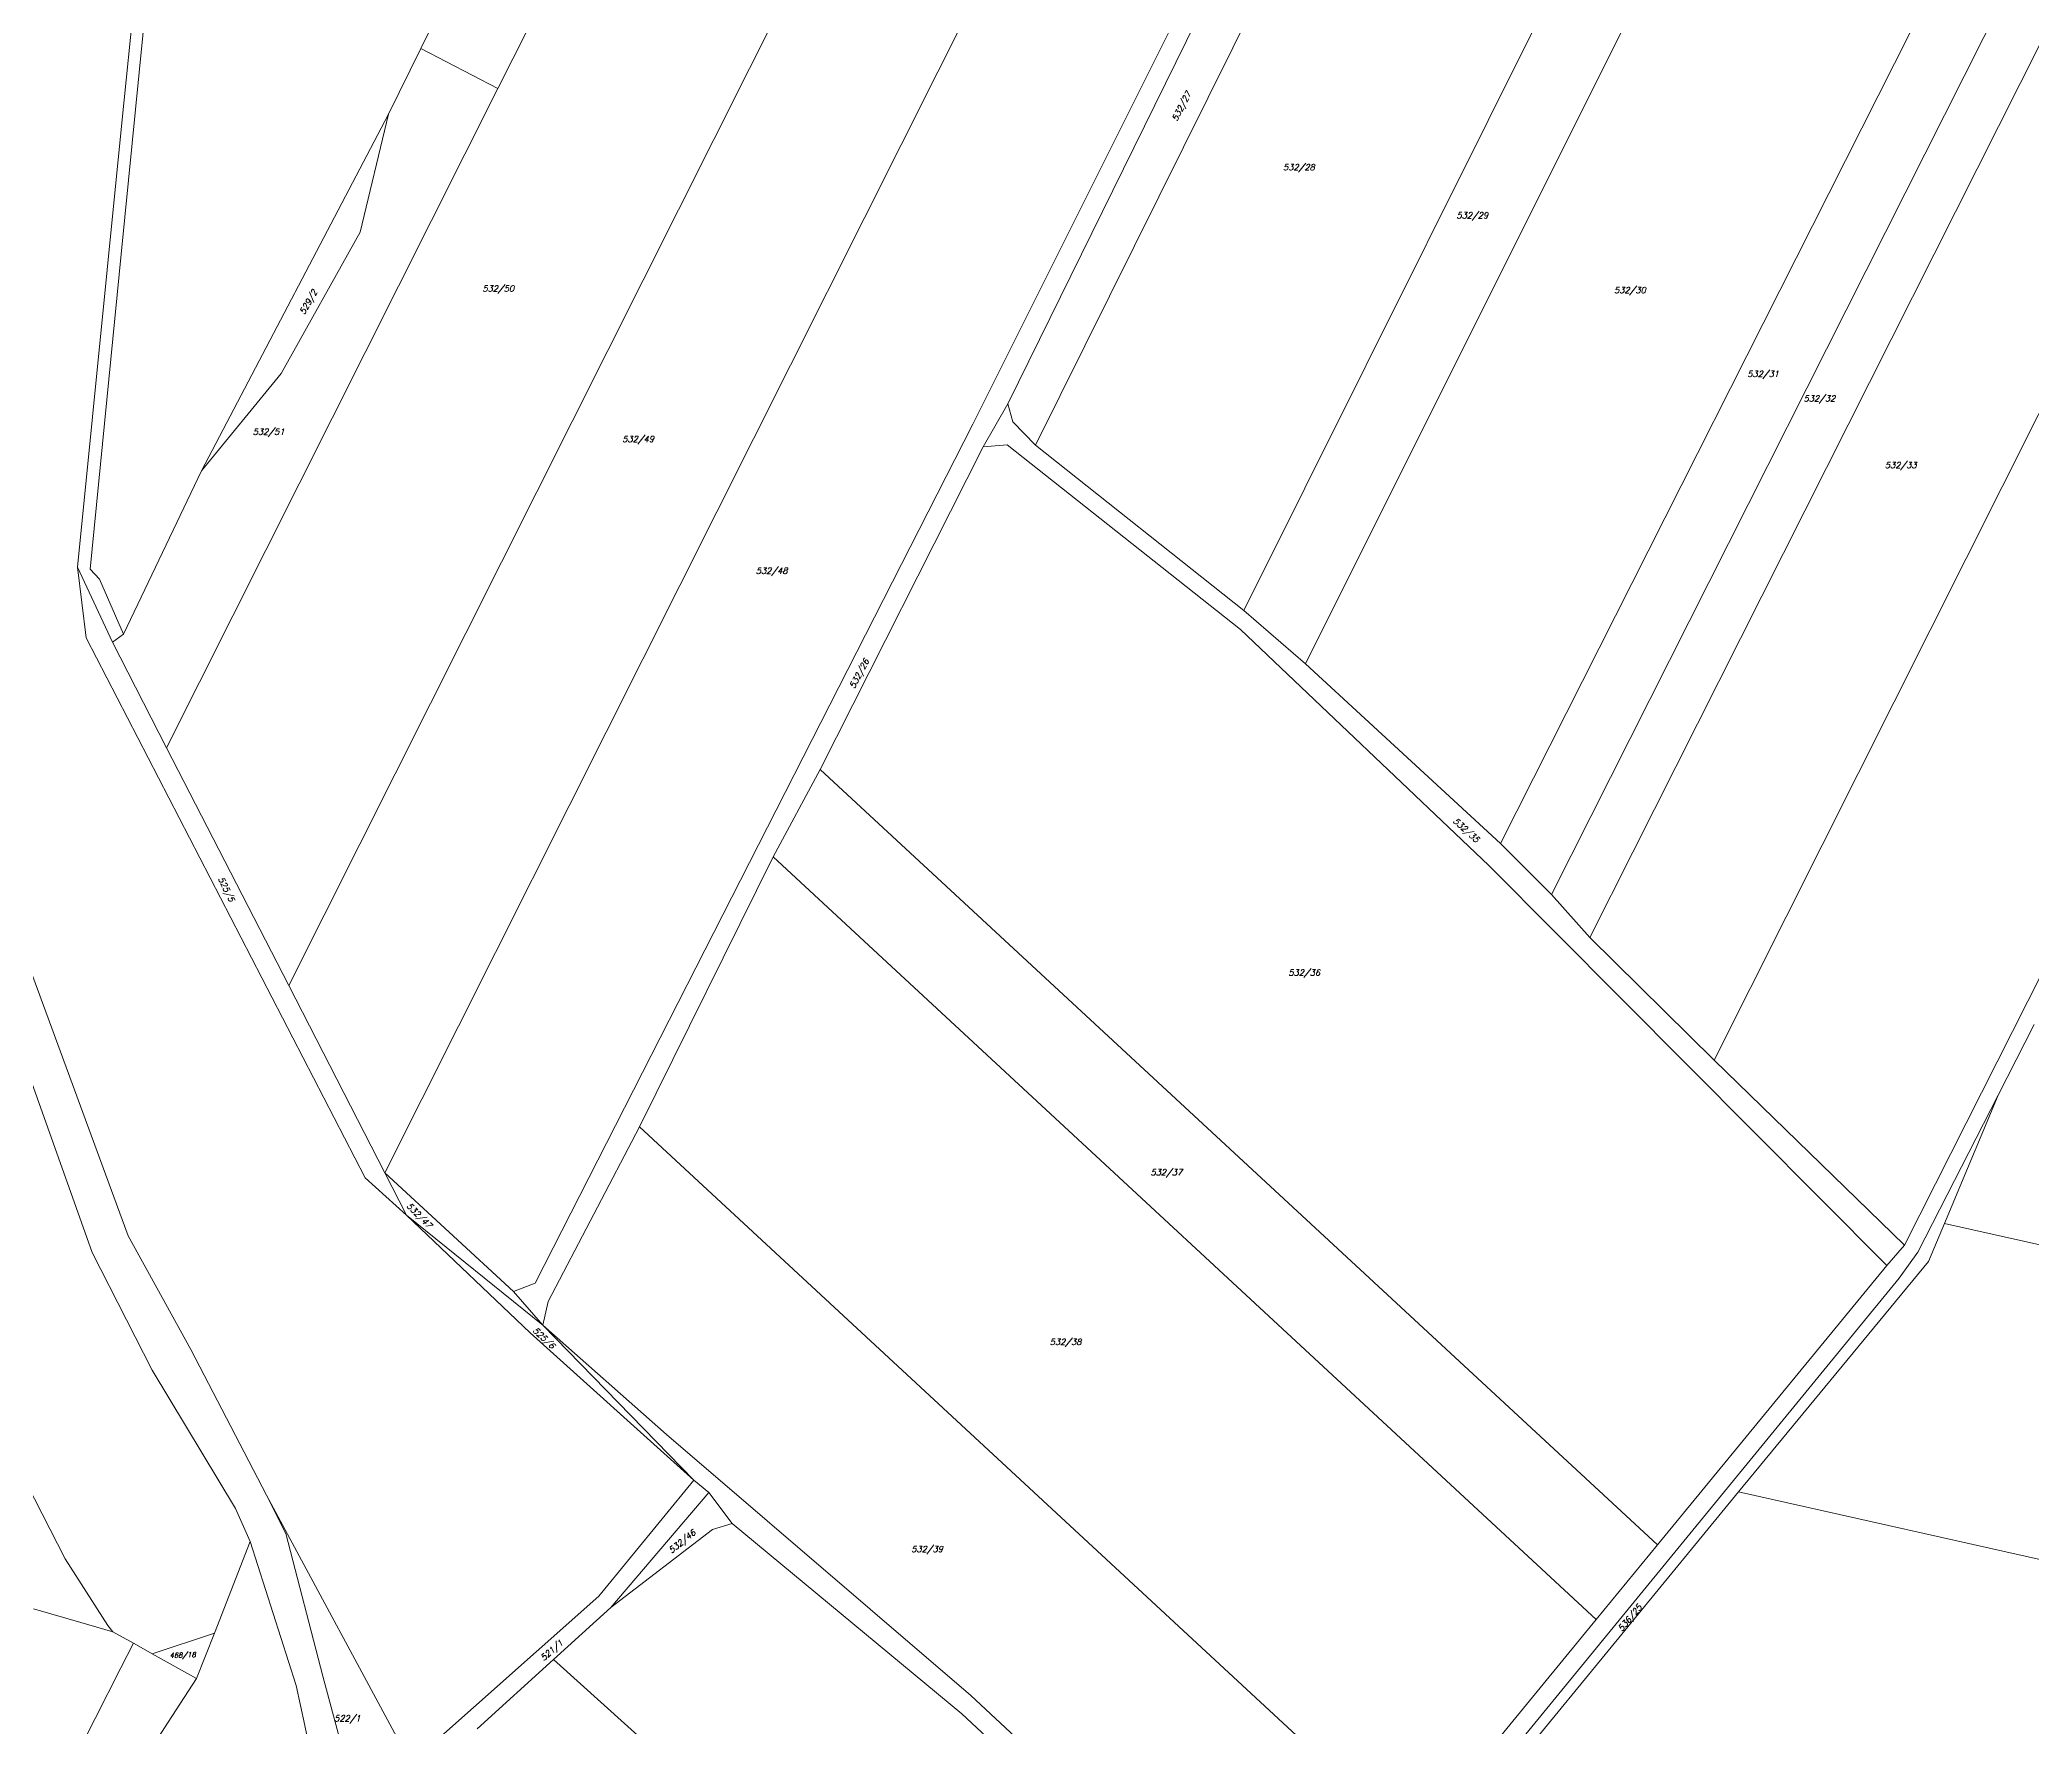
# Model space of a CAD drawing. Header units: millimetres. Extents: x -626414 to -622734, y -1174816 to -1171998.
# Drawn here: x -625250 to -624691, y -1172998 to -1172526 of the extents above; entities that cross this region are included whole.
import ezdxf
from ezdxf.enums import TextEntityAlignment as Align

# ---------------------------------------------------------------- set-up
doc = ezdxf.new("R2010")
doc.units = ezdxf.units.MM
doc.layers.add('Dobrinsko_hranice parcel', color=7, linetype='Continuous', lineweight=0)
doc.layers.add('Dobrinsko_parcelní čísla', color=7, linetype='Continuous', lineweight=0)
doc.styles.add('Style-ITALICS', font='ITALICS.shx')

msp = doc.modelspace()

# ---------------------------------------------------------------- linework, layer by layer
at = {"layer": 'Dobrinsko_hranice parcel', "color": 7, "linetype": 'Continuous', "lineweight": 13}
for p, q in [((-625063.21, -1172423.74), (-625121.27, -1172539.31)), ((-625179.88, -1172790.67), (-625002.36, -1172437.28)), ((-625212.48, -1172440.2), (-625226.8, -1172585.69)), ((-625215.69, -1172439.94), (-625226.51, -1172548.04)), ((-624954.71, -1172448.45), (-625152.96, -1172843.11)), ((-624970.64, -1172639.25), (-624882.58, -1172461.92)), ((-624904.8, -1172466.5), (-624988.2, -1172633.38)), ((-624899.5, -1172467.26), (-624978.39, -1172627.7)), ((-624912.26, -1172685.56), (-624806.41, -1172473.16)), ((-624784.08, -1172478.38), (-624894.98, -1172700.53)), ((-625119.38, -1172479.99), (-625142.87, -1172528.07)), ((-624840.4, -1172750.82), (-624710.75, -1172494.15)), ((-624691.98, -1172499.14), (-624826.04, -1172765.13)), ((-624815.37, -1172777.16), (-624676.9, -1172502.32)), ((-624630.52, -1172512.84), (-624780.46, -1172811.54)), ((-625142.87, -1172528.07), (-625151.89, -1172546.52)), ((-625121.27, -1172539.31), (-625142.87, -1172528.07)), ((-624558.59, -1172529.61), (-624727.18, -1172863.43)), ((-625121.27, -1172539.31), (-625214.07, -1172724.06)), ((-625239.07, -1172673.42), (-625226.51, -1172548.04)), ((-625204.35, -1172646.47), (-625151.89, -1172546.52)), ((-625151.89, -1172546.52), (-625159.82, -1172579.55)), ((-625159.82, -1172579.55), (-625182.01, -1172619.2)), ((-625226.8, -1172585.69), (-625235.5, -1172674.04)), ((-625182.01, -1172619.2), (-625204.35, -1172646.47)), ((-624985.29, -1172639.76), (-624978.39, -1172627.7)), ((-624978.39, -1172627.7), (-624977.01, -1172632.67)), ((-624988.2, -1172633.38), (-625110.86, -1172874.05)), ((-624977.01, -1172632.67), (-624970.64, -1172639.25)), ((-625030.96, -1172730.11), (-624985.29, -1172639.76)), ((-624985.29, -1172639.76), (-624978.54, -1172639.2)), ((-624978.54, -1172639.2), (-624913.25, -1172690.91)), ((-624970.64, -1172639.25), (-624912.26, -1172685.56)), ((-625204.35, -1172646.47), (-625226.14, -1172692.24)), ((-625236.63, -1172693.26), (-625239.07, -1172673.42)), ((-625239.07, -1172673.42), (-625229.29, -1172694.42)), ((-625235.5, -1172674.04), (-625232.88, -1172676.79)), ((-625232.88, -1172676.79), (-625226.14, -1172692.24)), ((-624912.26, -1172685.56), (-624894.98, -1172700.53)), ((-625158.44, -1172844.53), (-625236.63, -1172693.26)), ((-625226.14, -1172692.24), (-625229.29, -1172694.42)), ((-625229.29, -1172694.42), (-625214.07, -1172724.06)), ((-624843.64, -1172757.04), (-624913.25, -1172690.91)), ((-624894.98, -1172700.53), (-624840.4, -1172750.82)), ((-625214.07, -1172724.06), (-625179.88, -1172790.67)), ((-625044.19, -1172754.63), (-625030.96, -1172730.11)), ((-624796.38, -1172947.37), (-625030.96, -1172730.11)), ((-625270.86, -1172735.72), (-625224.9, -1172860.83)), ((-625234.92, -1172865.45), (-625275.36, -1172752.03)), ((-624840.4, -1172750.82), (-624826.04, -1172765.13)), ((-625081.64, -1172830.2), (-625044.19, -1172754.63)), ((-624813.54, -1172968.26), (-625044.19, -1172754.63)), ((-624732.11, -1172869.1), (-624843.64, -1172757.04)), ((-624826.04, -1172765.13), (-624815.37, -1172777.16)), ((-624815.37, -1172777.16), (-624780.46, -1172811.54)), ((-625179.88, -1172790.67), (-625152.96, -1172843.11)), ((-624690.85, -1172801.54), (-624700.98, -1172821.42)), ((-624780.46, -1172811.54), (-624727.18, -1172863.43)), ((-624700.98, -1172821.42), (-624723.4, -1172865.37)), ((-624716, -1172857.32), (-624700.98, -1172821.42)), ((-625107.18, -1172879.16), (-625081.64, -1172830.2)), ((-624864.96, -1173030.9), (-625081.64, -1172830.2)), ((-625146.87, -1172854.97), (-625158.44, -1172844.53)), ((-625152.96, -1172843.11), (-625146.87, -1172854.97)), ((-625116.92, -1172876.35), (-625152.96, -1172843.11)), ((-625112.21, -1172887.95), (-625146.87, -1172854.97)), ((-625146.87, -1172854.97), (-625108.68, -1172885.81)), ((-624720.47, -1172867.95), (-624716, -1172857.32)), ((-624716, -1172857.32), (-624420.22, -1172923.5)), ((-625224.9, -1172860.83), (-625207.27, -1172892.68)), ((-624727.18, -1172863.43), (-624732.11, -1172869.1)), ((-625218.09, -1172898.46), (-625234.92, -1172865.45)), ((-624732.11, -1172869.1), (-624796.38, -1172947.37)), ((-624773.72, -1172932.54), (-624720.47, -1172867.95)), ((-624723.4, -1172865.37), (-624728.68, -1172872.61)), ((-625110.86, -1172874.05), (-625116.92, -1172876.35)), ((-624728.68, -1172872.61), (-624874.97, -1173051.37)), ((-625108.68, -1172885.81), (-625116.92, -1172876.35)), ((-625108.68, -1172885.81), (-625107.18, -1172879.16)), ((-625074.04, -1172916.48), (-625108.68, -1172885.81)), ((-625108.68, -1172885.81), (-625066.41, -1172929.27)), ((-625066.41, -1172929.27), (-625112.21, -1172887.95)), ((-625207.27, -1172892.68), (-625186.07, -1172933.43)), ((-625218.09, -1172898.46), (-625194.81, -1172937.16)), ((-624988.81, -1172989.6), (-625074.04, -1172916.48)), ((-625242.5, -1172951.31), (-625253.23, -1172930.31)), ((-625092.96, -1172961.73), (-625066.41, -1172929.27)), ((-625066.41, -1172929.27), (-625062.14, -1172932.69)), ((-625186.07, -1172933.43), (-625145.62, -1173008.53)), ((-625186.07, -1172933.43), (-625180.68, -1172944.2)), ((-625089.66, -1172964.88), (-625062.14, -1172932.69)), ((-625062.14, -1172932.69), (-625055.65, -1172941.35)), ((-624849.05, -1173024.45), (-624773.72, -1172932.54)), ((-624773.72, -1172932.54), (-624444.21, -1173006.27)), ((-625190.68, -1172946.46), (-625194.81, -1172937.16)), ((-625061.17, -1172943.05), (-625055.65, -1172941.35)), ((-624991.26, -1172994.71), (-625055.65, -1172941.35)), ((-625190.68, -1172946.46), (-625200.7, -1172972.1)), ((-625177.81, -1172986.82), (-625190.68, -1172946.46)), ((-625180.68, -1172944.2), (-625170.29, -1172984.17)), ((-625089.66, -1172964.88), (-625061.17, -1172943.05)), ((-624796.38, -1172947.37), (-624813.54, -1172968.26)), ((-625230.51, -1172969.96), (-625242.5, -1172951.31)), ((-625145.62, -1173008.53), (-625092.96, -1172961.73)), ((-625251.36, -1172965.31), (-625238.08, -1172969.16)), ((-625229.14, -1172971.76), (-625238.08, -1172969.16)), ((-625089.66, -1172964.88), (-625105.66, -1172979.45)), ((-624813.54, -1172968.26), (-624864.96, -1173030.9)), ((-625229.14, -1172971.76), (-625230.51, -1172969.96)), ((-625223.38, -1172974.95), (-625229.14, -1172971.76)), ((-625223.38, -1172974.95), (-625226.89, -1172981.84)), ((-625221.24, -1172976.14), (-625223.38, -1172974.95)), ((-625200.7, -1172972.1), (-625218.14, -1172977.86)), ((-625200.7, -1172972.1), (-625205.67, -1172984.79)), ((-625218.14, -1172977.86), (-625221.24, -1172976.14)), ((-625205.67, -1172984.79), (-625218.14, -1172977.86)), ((-625105.66, -1172979.45), (-625127.04, -1172998.93)), ((-624965.64, -1173105.88), (-625105.66, -1172979.45)), ((-625226.89, -1172981.84), (-625249.49, -1173026.33)), ((-625205.67, -1172984.79), (-625213.65, -1172997.07)), ((-625158.04, -1173029.8), (-625170.29, -1172984.17)), ((-625175.38, -1172997.97), (-625177.81, -1172986.82)), ((-624901.83, -1173070.15), (-624988.81, -1172989.6)), ((-625213.65, -1172997.07), (-625223.13, -1173011.63)), ((-624904.13, -1173076.11), (-624991.26, -1172994.71)), ((-625167.96, -1173033.49), (-625175.38, -1172997.97))]:
    msp.add_line(p, q, dxfattribs=at)

# ---------------------------------------------------------------- texts
at = {"layer": 'Dobrinsko_parcelní čísla', "color": 7, "linetype": 'Continuous', "lineweight": 0, "style": 'Style-ITALICS'}
for s, height, rotation, p in [('532/27', 1.7, 63, (-624928.991, -1172544.682)), ('529/2', 1.7, 60, (-625173.631, -1172599.582)), ('532/26', 1.7, 62, (-625019.294, -1172703.659)), ('532/35', 1.7, 318, (-624850.544, -1172747.725)), ('525/5', 1.7, 296, (-625198.111, -1172764.016)), ('532/47', 1.7, 315, (-625143.91, -1172855.65)), ('525/6', 1.7, 317, (-625108.949, -1172890.01)), ('532/46', 1.7, 39, (-625069.142, -1172947.07)), ('536/25', 1.7, 50, (-624803.484, -1172968.413)), ('521/1', 1.7, 41, (-625105.621, -1172977.56)), ('468/18', 1.4, 2, (-625209.567, -1172978.939))]:
    msp.add_text(s, height=height, rotation=rotation, dxfattribs=at).set_placement(p, align=Align.CENTER)
for s, p in [('532/28', (-624896.86, -1172562.225)), ('532/29', (-624848.26, -1172575.705)), ('532/50', (-625121.17, -1172596.215)), ('532/30', (-624804.12, -1172596.665)), ('532/31', (-624766.79, -1172620.135)), ('532/32', (-624751.01, -1172627.025)), ('532/51', (-625185.52, -1172636.335)), ('532/49', (-625081.98, -1172638.385)), ('532/33', (-624728.24, -1172645.675)), ('532/48', (-625044.57, -1172675.275)), ('532/36', (-624895.37, -1172787.885)), ('532/37', (-624933.99, -1172843.835)), ('532/38', (-624962.23, -1172891.345)), ('532/39', (-625001.02, -1172949.405)), ('522/1', (-625163.44, -1172996.835))]:
    msp.add_text(s, height=1.7, dxfattribs=at).set_placement(p, align=Align.CENTER)

doc.saveas('drawing.dxf')
